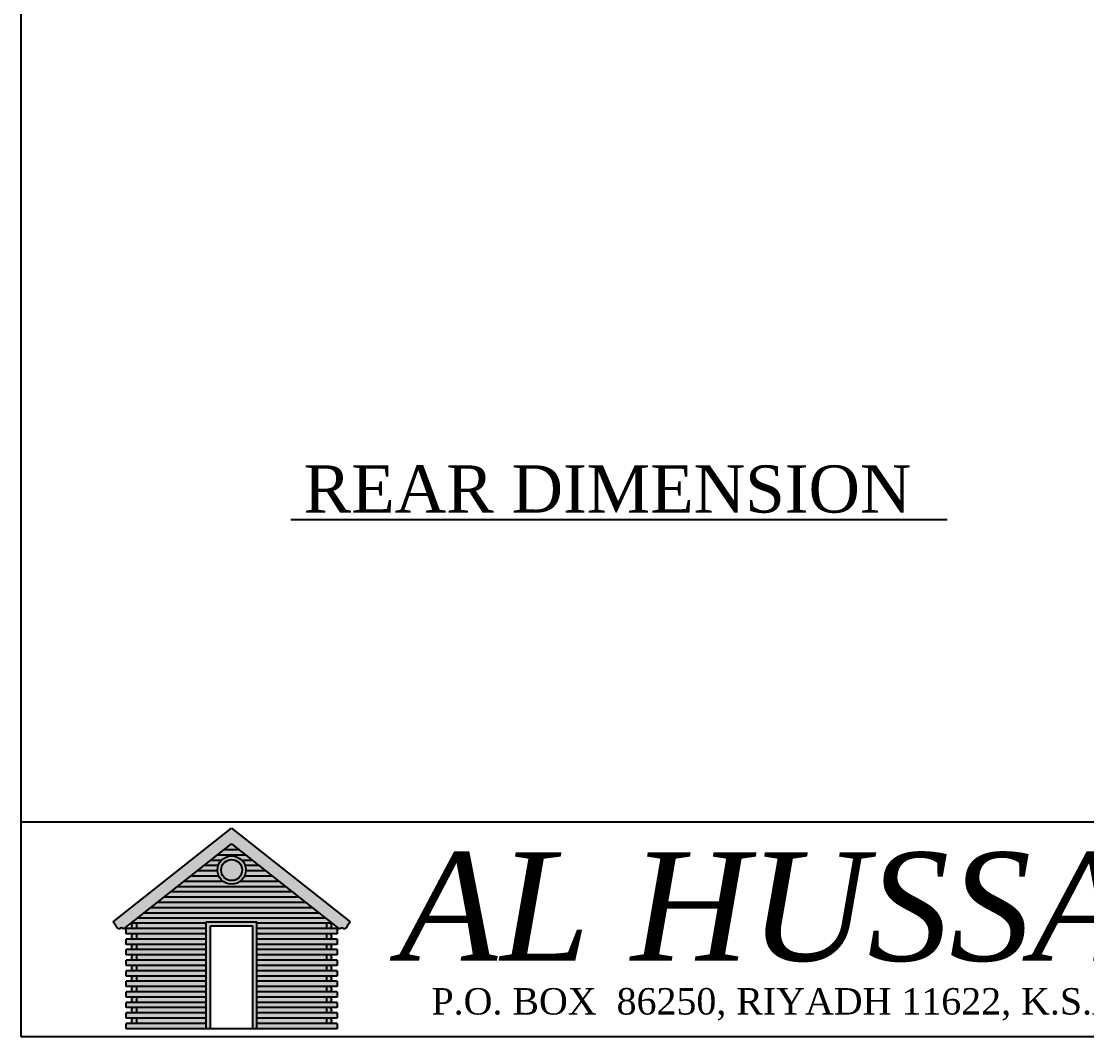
# Model space of a CAD drawing. Header units: inches. Extents: x 86794 to 87086, y 41803 to 41823.
# Drawn here: x 86992.85 to 87001.83, y 41805.02 to 41813.58 of the extents above; entities that cross this region are included whole.
import ezdxf

# ---------------------------------------------------------------- set-up
doc = ezdxf.new("R2010")
doc.units = ezdxf.units.IN
doc.header["$MEASUREMENT"] = 0
doc.styles.get("Standard").update_dxf_attribs({"font": 'times.ttf'})

msp = doc.modelspace()

# ---------------------------------------------------------------- hatches: boundary and pattern name
h = msp.add_hatch(color=29)
h.paths.add_polyline_path([(86993.8182, 41805.1783), (86993.7915, 41805.1783, 0.8), (86993.7915, 41805.1338), (86993.8182, 41805.1338)])
h.paths.add_polyline_path([(86993.8182, 41805.2671), (86993.7915, 41805.2671, 0.8), (86993.7915, 41805.2227), (86993.8182, 41805.2227)])
h.paths.add_polyline_path([(86993.8182, 41805.356), (86993.7915, 41805.356, 0.8), (86993.7915, 41805.3116), (86993.8182, 41805.3116)])
h.paths.add_polyline_path([(86993.8182, 41805.4449), (86993.7915, 41805.4449, 0.8), (86993.7915, 41805.4004), (86993.8182, 41805.4004)])
h.paths.add_polyline_path([(86993.8182, 41805.5337), (86993.7915, 41805.5337, 0.8), (86993.7915, 41805.4893), (86993.8182, 41805.4893)])
h.paths.add_polyline_path([(86993.8182, 41805.6226), (86993.7915, 41805.6226, 0.8), (86993.7915, 41805.5782), (86993.8182, 41805.5782)])
h.paths.add_polyline_path([(86993.8182, 41805.7115), (86993.7915, 41805.7115, 0.8), (86993.7915, 41805.667), (86993.8182, 41805.667)])
h.paths.add_polyline_path([(86993.8182, 41805.8003), (86993.7915, 41805.8003, 0.8), (86993.7915, 41805.7559), (86993.8182, 41805.7559)])
h.paths.add_polyline_path([(86993.8182, 41805.8892), (86993.7915, 41805.8892, 0.8), (86993.7915, 41805.8448), (86993.8182, 41805.8448)])
h.paths.add_polyline_path([(86993.8182, 41805.9781), (86993.7915, 41805.9781, 0.8), (86993.7915, 41805.9336), (86993.8182, 41805.9336)], flags=17)
h.paths.add_polyline_path([(86995.4444, 41805.1783), (86995.4178, 41805.1783), (86995.4178, 41805.1338), (86995.4444, 41805.1338, 0.8)])
h.paths.add_polyline_path([(86995.4444, 41805.2671), (86995.4178, 41805.2671), (86995.4178, 41805.2227), (86995.4444, 41805.2227, 0.8)])
h.paths.add_polyline_path([(86995.4444, 41805.356), (86995.4178, 41805.356), (86995.4178, 41805.3116), (86995.4444, 41805.3116, 0.8)])
h.paths.add_polyline_path([(86995.4444, 41805.4449), (86995.4178, 41805.4449), (86995.4178, 41805.4004), (86995.4444, 41805.4004, 0.8)])
h.paths.add_polyline_path([(86995.4444, 41805.5337), (86995.4178, 41805.5337), (86995.4178, 41805.4893), (86995.4444, 41805.4893, 0.8)])
h.paths.add_polyline_path([(86995.4444, 41805.6226), (86995.4178, 41805.6226), (86995.4178, 41805.5782), (86995.4444, 41805.5782, 0.8)])
h.paths.add_polyline_path([(86995.4444, 41805.7115), (86995.4178, 41805.7115), (86995.4178, 41805.667), (86995.4444, 41805.667, 0.8)])
h.paths.add_polyline_path([(86995.4444, 41805.8003), (86995.4178, 41805.8003), (86995.4178, 41805.7559), (86995.4444, 41805.7559, 0.8)])
h.paths.add_polyline_path([(86995.4444, 41805.8892), (86995.4178, 41805.8892), (86995.4178, 41805.8448), (86995.4444, 41805.8448, 0.8)])
h.paths.add_polyline_path([(86995.4444, 41805.9781), (86995.4178, 41805.9781), (86995.4178, 41805.9336), (86995.4444, 41805.9336, 0.8)], flags=17)
h.paths.add_polyline_path([(86994.8312, 41805.9914), (86994.4047, 41805.9914), (86994.4047, 41805.0894), (86994.4402, 41805.0894), (86994.4402, 41805.9559), (86994.7957, 41805.9559), (86994.7957, 41805.0894), (86994.8312, 41805.0894)])
h.paths.add_polyline_path([(86994.7372, 41806.4266, 1), (86994.4987, 41806.4266, 1)], flags=17)
h.paths.add_polyline_path([(86994.5295, 41806.4266, -1), (86994.7064, 41806.4266, -1)], flags=16)
h.paths.add_polyline_path([(86994.618, 41806.7787), (86993.6184, 41805.9896), (86993.6404, 41805.9617, 0.515525), (86993.6816, 41805.9366, -0.382112), (86993.7075, 41805.9298), (86994.618, 41806.6485), (86995.5284, 41805.9298, -0.382112), (86995.5543, 41805.9366, 0.515525), (86995.5955, 41805.9617), (86995.6175, 41805.9896)])
for color, points in [(31, [(86994.6792, 41806.6001), (86994.5567, 41806.6001), (86994.5004, 41806.5557), (86994.7355, 41806.5557)]), (39, [(86994.623, 41806.6446), (86994.613, 41806.6446), (86994.5567, 41806.6001), (86994.6792, 41806.6001)]), (39, [(86994.702, 41806.5113), (86994.7918, 41806.5113), (86994.7355, 41806.5557), (86994.5004, 41806.5557), (86994.4441, 41806.5113), (86994.534, 41806.5113, -0.411961)]), (31, [(86994.5434, 41806.3335), (86994.219, 41806.3335), (86994.1627, 41806.2891), (86995.0732, 41806.2891), (86995.0169, 41806.3335), (86994.6925, 41806.3335, -0.35103)]), (31, [(86995.1295, 41806.2447), (86994.1064, 41806.2447), (86994.0501, 41806.2002), (86995.1858, 41806.2002)]), (39, [(86995.0732, 41806.2891), (86994.1627, 41806.2891), (86994.1064, 41806.2447), (86995.1295, 41806.2447)]), (31, [(86995.2421, 41806.1558), (86993.9938, 41806.1558), (86993.9376, 41806.1114), (86995.2983, 41806.1114)]), (39, [(86995.1858, 41806.2002), (86994.0501, 41806.2002), (86993.9938, 41806.1558), (86995.2421, 41806.1558)]), (31, [(86995.3546, 41806.0669), (86993.8813, 41806.0669), (86993.825, 41806.0225), (86995.4109, 41806.0225)]), (39, [(86995.2983, 41806.1114), (86993.9376, 41806.1114), (86993.8813, 41806.0669), (86995.3546, 41806.0669)]), (39, [(86995.4109, 41806.0225), (86993.825, 41806.0225), (86993.7687, 41805.9781), (86994.4047, 41805.9781), (86994.4047, 41805.9914), (86994.8312, 41805.9914), (86994.8312, 41805.9781), (86995.4672, 41805.9781)])]:
    msp.add_hatch(color=color).paths.add_polyline_path(points)
h = msp.add_hatch(color=31)
h.paths.add_polyline_path([(86994.5057, 41806.4668, -0.111783), (86994.534, 41806.5113), (86994.4441, 41806.5113), (86994.3878, 41806.4668)])
h.paths.add_polyline_path([(86994.702, 41806.5113, -0.111783), (86994.7302, 41806.4668), (86994.8481, 41806.4668), (86994.7918, 41806.5113)])
h = msp.add_hatch(color=256)
h.set_gradient(color1=(127, 255, 255), one_color=1, tint=1, name='SPHERICAL')
h.paths.add_polyline_path([(86994.7064, 41806.4266, 1), (86994.5295, 41806.4266, 1)])
h = msp.add_hatch(color=31)
h.paths.add_polyline_path([(86994.5091, 41806.378, -0.096512), (86994.4988, 41806.4224), (86994.3315, 41806.4224), (86994.2753, 41806.378)])
h.paths.add_polyline_path([(86994.7371, 41806.4224, -0.096512), (86994.7268, 41806.378), (86994.9607, 41806.378), (86994.9044, 41806.4224)])
h = msp.add_hatch(color=39)
h.paths.add_polyline_path([(86994.5057, 41806.4668), (86994.3878, 41806.4668), (86994.3315, 41806.4224), (86994.4988, 41806.4224, -0.008848), (86994.4987, 41806.4266, -0.086203)])
h.paths.add_polyline_path([(86994.8481, 41806.4668), (86994.7302, 41806.4668, -0.086203), (86994.7372, 41806.4266, -0.008848), (86994.7371, 41806.4224), (86994.9044, 41806.4224)])
h = msp.add_hatch(color=39)
h.paths.add_polyline_path([(86994.5091, 41806.378), (86994.2753, 41806.378), (86994.219, 41806.3335), (86994.5434, 41806.3335, -0.119403)])
h.paths.add_polyline_path([(86994.9607, 41806.378), (86994.7268, 41806.378, -0.119403), (86994.6925, 41806.3335), (86995.0169, 41806.3335)])
h = msp.add_hatch(color=31)
h.paths.add_polyline_path([(86994.4047, 41805.9781), (86993.8182, 41805.9781), (86993.8182, 41805.9336), (86994.4047, 41805.9336)])
h.paths.add_polyline_path([(86995.4178, 41805.9781), (86994.8312, 41805.9781), (86994.8312, 41805.9336), (86995.4178, 41805.9336)])
h = msp.add_hatch(color=39)
h.paths.add_polyline_path([(86994.4047, 41805.9336), (86993.7293, 41805.9336), (86993.7293, 41805.8892), (86994.4047, 41805.8892)])
h.paths.add_polyline_path([(86995.5066, 41805.9336), (86994.8312, 41805.9336), (86994.8312, 41805.8892), (86995.5066, 41805.8892)])
h = msp.add_hatch(color=31)
h.paths.add_polyline_path([(86994.4047, 41805.8892), (86993.8182, 41805.8892), (86993.8182, 41805.8448), (86994.4047, 41805.8448)])
h.paths.add_polyline_path([(86995.4178, 41805.8892), (86994.8312, 41805.8892), (86994.8312, 41805.8448), (86995.4178, 41805.8448)])
h = msp.add_hatch(color=39)
h.paths.add_polyline_path([(86994.4047, 41805.8003), (86994.4047, 41805.8448), (86993.7293, 41805.8448), (86993.7293, 41805.8003)])
h.paths.add_polyline_path([(86995.5066, 41805.8003), (86995.5066, 41805.8448), (86994.8312, 41805.8448), (86994.8312, 41805.8003)])
h = msp.add_hatch(color=31)
h.paths.add_polyline_path([(86994.4047, 41805.8003), (86993.8182, 41805.8003), (86993.8182, 41805.7559), (86994.4047, 41805.7559)])
h.paths.add_polyline_path([(86995.4178, 41805.8003), (86994.8312, 41805.8003), (86994.8312, 41805.7559), (86995.4178, 41805.7559)])
h = msp.add_hatch(color=39)
h.paths.add_polyline_path([(86993.7293, 41805.7559), (86993.7293, 41805.7115), (86994.4047, 41805.7115), (86994.4047, 41805.7559)])
h.paths.add_polyline_path([(86995.5066, 41805.7115), (86995.5066, 41805.7559), (86994.8312, 41805.7559), (86994.8312, 41805.7115)])
h = msp.add_hatch(color=31)
h.paths.add_polyline_path([(86994.4047, 41805.7115), (86993.8182, 41805.7115), (86993.8182, 41805.667), (86994.4047, 41805.667)])
h.paths.add_polyline_path([(86995.4178, 41805.7115), (86994.8312, 41805.7115), (86994.8312, 41805.667), (86995.4178, 41805.667)])
h = msp.add_hatch(color=39)
h.paths.add_polyline_path([(86994.4047, 41805.667), (86993.7293, 41805.667), (86993.7293, 41805.6226), (86994.4047, 41805.6226)])
h.paths.add_polyline_path([(86995.5066, 41805.667), (86994.8312, 41805.667), (86994.8312, 41805.6226), (86995.5066, 41805.6226)])
h = msp.add_hatch(color=31)
h.paths.add_polyline_path([(86994.4047, 41805.6226), (86993.8182, 41805.6226), (86993.8182, 41805.5782), (86994.4047, 41805.5782)])
h.paths.add_polyline_path([(86995.4178, 41805.6226), (86994.8312, 41805.6226), (86994.8312, 41805.5782), (86995.4178, 41805.5782)])
h = msp.add_hatch(color=39)
h.paths.add_polyline_path([(86994.4047, 41805.5337), (86994.4047, 41805.5782), (86993.7293, 41805.5782), (86993.7293, 41805.5337)])
h.paths.add_polyline_path([(86995.5066, 41805.5337), (86995.5066, 41805.5782), (86994.8312, 41805.5782), (86994.8312, 41805.5337)])
h = msp.add_hatch(color=31)
h.paths.add_polyline_path([(86994.4047, 41805.5337), (86993.8182, 41805.5337), (86993.8182, 41805.4893), (86994.4047, 41805.4893)])
h.paths.add_polyline_path([(86995.4178, 41805.5337), (86994.8312, 41805.5337), (86994.8312, 41805.4893), (86995.4178, 41805.4893)])
h = msp.add_hatch(color=39)
h.paths.add_polyline_path([(86994.4047, 41805.4893), (86993.7293, 41805.4893), (86993.7293, 41805.4449), (86994.4047, 41805.4449)])
h.paths.add_polyline_path([(86995.5066, 41805.4893), (86994.8312, 41805.4893), (86994.8312, 41805.4449), (86995.5066, 41805.4449)])
h = msp.add_hatch(color=31)
h.paths.add_polyline_path([(86994.4047, 41805.4449), (86993.8182, 41805.4449), (86993.8182, 41805.4004), (86994.4047, 41805.4004)])
h.paths.add_polyline_path([(86995.4178, 41805.4449), (86994.8312, 41805.4449), (86994.8312, 41805.4004), (86995.4178, 41805.4004)])
h = msp.add_hatch(color=39)
h.paths.add_polyline_path([(86994.4047, 41805.356), (86994.4047, 41805.4004), (86993.7293, 41805.4004), (86993.7293, 41805.356)])
h.paths.add_polyline_path([(86995.5066, 41805.356), (86995.5066, 41805.4004), (86994.8312, 41805.4004), (86994.8312, 41805.356)])
h = msp.add_hatch(color=31)
h.paths.add_polyline_path([(86994.4047, 41805.356), (86993.8182, 41805.356), (86993.8182, 41805.3116), (86994.4047, 41805.3116)])
h.paths.add_polyline_path([(86995.4178, 41805.356), (86994.8312, 41805.356), (86994.8312, 41805.3116), (86995.4178, 41805.3116)])
h = msp.add_hatch(color=39)
h.paths.add_polyline_path([(86994.4047, 41805.3116), (86993.7293, 41805.3116), (86993.7293, 41805.2671), (86994.4047, 41805.2671)])
h.paths.add_polyline_path([(86995.5066, 41805.3116), (86994.8312, 41805.3116), (86994.8312, 41805.2671), (86995.5066, 41805.2671)])
h = msp.add_hatch(color=31)
h.paths.add_polyline_path([(86993.8182, 41805.2671), (86993.8182, 41805.2227), (86994.4047, 41805.2227), (86994.4047, 41805.2671)])
h.paths.add_polyline_path([(86995.4178, 41805.2227), (86995.4178, 41805.2671), (86994.8312, 41805.2671), (86994.8312, 41805.2227)])
h = msp.add_hatch(color=39)
h.paths.add_polyline_path([(86993.7293, 41805.2227), (86993.7293, 41805.1783), (86994.4047, 41805.1783), (86994.4047, 41805.2227)])
h.paths.add_polyline_path([(86995.5066, 41805.1783), (86995.5066, 41805.2227), (86994.8312, 41805.2227), (86994.8312, 41805.1783)])
h = msp.add_hatch(color=39)
h.paths.add_polyline_path([(86994.4047, 41805.1338), (86993.7293, 41805.1338), (86993.7293, 41805.0894), (86994.4047, 41805.0894)])
h.paths.add_polyline_path([(86995.5066, 41805.1338), (86994.8312, 41805.1338), (86994.8312, 41805.0894), (86995.5066, 41805.0894)])
h = msp.add_hatch(color=31)
h.paths.add_polyline_path([(86994.4047, 41805.1338), (86994.4047, 41805.1783), (86993.8182, 41805.1783), (86993.8182, 41805.1338)])
h.paths.add_polyline_path([(86994.8312, 41805.1783), (86994.8312, 41805.1338), (86995.4178, 41805.1338), (86995.4178, 41805.1783)])

# ---------------------------------------------------------------- linework, layer by layer
for p, q in [((86992.845, 41805.0222), (86992.845, 41822.1404)), ((87017.896, 41806.8314), (86992.845, 41806.8314)), ((87017.896, 41805.0222), (86992.845, 41805.0222))]:
    msp.add_line(p, q)
at = {"color": 1}
msp.add_line((86995.1171, 41809.3818), (87000.6496, 41809.3818), dxfattribs=at)
at = {"color": 39}
for p, q in [((86993.6184, 41805.9896), (86994.618, 41806.7787)), ((86994.618, 41806.7787), (86995.6175, 41805.9896)), ((86993.7075, 41805.9298), (86994.618, 41806.6485)), ((86994.5567, 41806.6001), (86994.6792, 41806.6001)), ((86994.613, 41806.6446), (86994.623, 41806.6446)), ((86994.618, 41806.6485), (86995.5284, 41805.9298)), ((86994.4441, 41806.5113), (86994.534, 41806.5113)), ((86994.5004, 41806.5557), (86994.7355, 41806.5557)), ((86994.702, 41806.5113), (86994.7918, 41806.5113)), ((86994.3315, 41806.4224), (86994.4988, 41806.4224)), ((86994.3878, 41806.4668), (86994.5057, 41806.4668)), ((86994.7302, 41806.4668), (86994.8481, 41806.4668)), ((86994.7371, 41806.4224), (86994.9044, 41806.4224)), ((86994.219, 41806.3335), (86994.5434, 41806.3335)), ((86994.2753, 41806.378), (86994.5091, 41806.378)), ((86994.6925, 41806.3335), (86995.0169, 41806.3335)), ((86994.7268, 41806.378), (86994.9607, 41806.378)), ((86994.1064, 41806.2447), (86995.1295, 41806.2447)), ((86994.1627, 41806.2891), (86995.0732, 41806.2891)), ((86993.9938, 41806.1558), (86995.2421, 41806.1558)), ((86994.0501, 41806.2002), (86995.1858, 41806.2002)), ((86993.8813, 41806.0669), (86995.3546, 41806.0669)), ((86993.9376, 41806.1114), (86995.2983, 41806.1114)), ((86993.6404, 41805.9617), (86993.6184, 41805.9896)), ((86994.4047, 41805.9781), (86993.7687, 41805.9781)), ((86993.8182, 41805.9336), (86993.8182, 41805.9781)), ((86995.4109, 41806.0225), (86993.825, 41806.0225)), ((86994.4047, 41805.0894), (86994.4047, 41805.9914)), ((86994.4047, 41805.9914), (86994.8312, 41805.9914)), ((86994.4402, 41805.0894), (86994.4402, 41805.9559)), ((86994.4402, 41805.9559), (86994.7957, 41805.9559)), ((86994.7957, 41805.0894), (86994.7957, 41805.9559)), ((86994.8312, 41805.0894), (86994.8312, 41805.9914)), ((86995.4672, 41805.9781), (86994.8312, 41805.9781)), ((86995.4178, 41805.9781), (86995.4178, 41805.9336)), ((86995.5955, 41805.9617), (86995.6175, 41805.9896)), ((86994.4047, 41805.9336), (86993.7293, 41805.9336)), ((86993.7293, 41805.8892), (86993.7293, 41805.9336)), ((86994.4047, 41805.8892), (86993.7293, 41805.8892)), ((86993.8182, 41805.8448), (86993.8182, 41805.8892)), ((86995.5066, 41805.9336), (86994.8312, 41805.9336)), ((86995.5066, 41805.8892), (86994.8312, 41805.8892)), ((86995.4178, 41805.8892), (86995.4178, 41805.8448)), ((86995.5066, 41805.9336), (86995.5066, 41805.8892)), ((86994.4047, 41805.8448), (86993.7293, 41805.8448)), ((86993.7293, 41805.8003), (86993.7293, 41805.8448)), ((86994.4047, 41805.8003), (86993.7293, 41805.8003)), ((86993.8182, 41805.7559), (86993.8182, 41805.8003)), ((86995.5066, 41805.8448), (86994.8312, 41805.8448)), ((86995.5066, 41805.8003), (86994.8312, 41805.8003)), ((86995.4178, 41805.8003), (86995.4178, 41805.7559)), ((86995.5066, 41805.8448), (86995.5066, 41805.8003)), ((86994.4047, 41805.7559), (86993.7293, 41805.7559)), ((86993.7293, 41805.7115), (86993.7293, 41805.7559)), ((86994.4047, 41805.7115), (86993.7293, 41805.7115)), ((86993.8182, 41805.667), (86993.8182, 41805.7115)), ((86995.5066, 41805.7559), (86994.8312, 41805.7559)), ((86995.5066, 41805.7115), (86994.8312, 41805.7115)), ((86995.4178, 41805.7115), (86995.4178, 41805.667)), ((86995.5066, 41805.7559), (86995.5066, 41805.7115)), ((86994.4047, 41805.667), (86993.7293, 41805.667)), ((86993.7293, 41805.6226), (86993.7293, 41805.667)), ((86994.4047, 41805.6226), (86993.7293, 41805.6226)), ((86993.8182, 41805.5782), (86993.8182, 41805.6226)), ((86995.5066, 41805.667), (86994.8312, 41805.667)), ((86995.5066, 41805.6226), (86994.8312, 41805.6226)), ((86995.4178, 41805.6226), (86995.4178, 41805.5782)), ((86995.5066, 41805.667), (86995.5066, 41805.6226)), ((86994.4047, 41805.5782), (86993.7293, 41805.5782)), ((86993.7293, 41805.5337), (86993.7293, 41805.5782)), ((86994.4047, 41805.5337), (86993.7293, 41805.5337)), ((86993.8182, 41805.4893), (86993.8182, 41805.5337)), ((86995.5066, 41805.5782), (86994.8312, 41805.5782)), ((86995.5066, 41805.5337), (86994.8312, 41805.5337)), ((86995.4178, 41805.5337), (86995.4178, 41805.4893)), ((86995.5066, 41805.5782), (86995.5066, 41805.5337)), ((86994.4047, 41805.4893), (86993.7293, 41805.4893)), ((86993.7293, 41805.4449), (86993.7293, 41805.4893)), ((86994.4047, 41805.4449), (86993.7293, 41805.4449)), ((86993.8182, 41805.4004), (86993.8182, 41805.4449)), ((86995.5066, 41805.4893), (86994.8312, 41805.4893)), ((86995.5066, 41805.4449), (86994.8312, 41805.4449)), ((86995.4178, 41805.4449), (86995.4178, 41805.4004)), ((86995.5066, 41805.4893), (86995.5066, 41805.4449)), ((86994.4047, 41805.4004), (86993.7293, 41805.4004)), ((86993.7293, 41805.356), (86993.7293, 41805.4004)), ((86994.4047, 41805.356), (86993.7293, 41805.356)), ((86993.8182, 41805.3116), (86993.8182, 41805.356)), ((86995.5066, 41805.4004), (86994.8312, 41805.4004)), ((86995.5066, 41805.356), (86994.8312, 41805.356)), ((86995.4178, 41805.356), (86995.4178, 41805.3116)), ((86995.5066, 41805.4004), (86995.5066, 41805.356)), ((86994.4047, 41805.3116), (86993.7293, 41805.3116)), ((86993.7293, 41805.2671), (86993.7293, 41805.3116)), ((86994.4047, 41805.2671), (86993.7293, 41805.2671)), ((86993.8182, 41805.2227), (86993.8182, 41805.2671)), ((86995.5066, 41805.3116), (86994.8312, 41805.3116)), ((86995.5066, 41805.2671), (86994.8312, 41805.2671)), ((86995.4178, 41805.2671), (86995.4178, 41805.2227)), ((86995.5066, 41805.3116), (86995.5066, 41805.2671)), ((86994.4047, 41805.2227), (86993.7293, 41805.2227)), ((86993.7293, 41805.1783), (86993.7293, 41805.2227)), ((86994.4047, 41805.1783), (86993.7293, 41805.1783)), ((86994.4047, 41805.1338), (86993.7293, 41805.1338)), ((86993.7293, 41805.0894), (86993.7293, 41805.1338)), ((86993.8182, 41805.1338), (86993.8182, 41805.1783)), ((86995.5066, 41805.2227), (86994.8312, 41805.2227)), ((86995.5066, 41805.1783), (86994.8312, 41805.1783)), ((86995.5066, 41805.1338), (86994.8312, 41805.1338)), ((86995.4178, 41805.1783), (86995.4178, 41805.1338)), ((86995.5066, 41805.2227), (86995.5066, 41805.1783)), ((86995.5066, 41805.1338), (86995.5066, 41805.0894)), ((86995.5066, 41805.0894), (86993.7293, 41805.0894))]:
    msp.add_line(p, q, dxfattribs=at)
for radius in [0.1193, 0.0885]:
    msp.add_circle((86994.618, 41806.4266), radius, dxfattribs=at)
for centre, radius, start, end in [((86993.67, 41805.9638), 0.0296, 184.12879, 293.21772), ((86993.7965, 41805.9559), 0.0228, 102.68038, 257.31962), ((86995.4394, 41805.9559), 0.0228, 282.68038, 77.31962), ((86995.566, 41805.9638), 0.0296, 246.78228, 355.87121), ((86993.6907, 41805.9187), 0.0201, 33.30961, 116.95942), ((86993.7965, 41805.867), 0.0228, 102.68038, 257.31962), ((86995.4394, 41805.867), 0.0228, 282.68038, 77.31962), ((86995.5452, 41805.9187), 0.0201, 63.04058, 146.69039), ((86993.7965, 41805.7781), 0.0228, 102.68038, 257.31962), ((86995.4394, 41805.7781), 0.0228, 282.68038, 77.31962), ((86993.7965, 41805.6893), 0.0228, 102.68038, 257.31962), ((86995.4394, 41805.6893), 0.0228, 282.68038, 77.31962), ((86993.7965, 41805.6004), 0.0228, 102.68038, 257.31962), ((86995.4394, 41805.6004), 0.0228, 282.68038, 77.31962), ((86993.7965, 41805.5115), 0.0228, 102.68038, 257.31962), ((86995.4394, 41805.5115), 0.0228, 282.68038, 77.31962), ((86993.7965, 41805.4227), 0.0228, 102.68038, 257.31962), ((86995.4394, 41805.4227), 0.0228, 282.68038, 77.31962), ((86993.7965, 41805.3338), 0.0228, 102.68038, 257.31962), ((86995.4394, 41805.3338), 0.0228, 282.68038, 77.31962), ((86993.7965, 41805.2449), 0.0228, 102.68038, 257.31962), ((86995.4394, 41805.2449), 0.0228, 282.68038, 77.31962), ((86993.7965, 41805.1561), 0.0228, 102.68038, 257.31962), ((86995.4394, 41805.1561), 0.0228, 282.68038, 77.31962)]:
    msp.add_arc(centre, radius, start, end, dxfattribs=at)

# ---------------------------------------------------------------- texts
at = {"attachment_point": 1}
for s, insert, char_height, width in [('REAR DIMENSION', (86995.2251, 41809.8383), 0.397777, 38.488762), ('{\\fTimes New Roman|b0|i1|c0|p18;AL HUSSAIN FOR WOODEN HOUSE}', (86996.0265, 41806.5765), 0.914246, 28.414616), ('{\\fTimes New Roman|b0|i0|c0|p18;P.O. BOX  86250, RIYADH 11622, K.S.A.}', (86996.3025, 41805.4318), 0.222676, 16.681112)]:
    msp.add_mtext(s, dxfattribs=dict(at, insert=insert, char_height=char_height, width=width))

doc.saveas('drawing.dxf')
